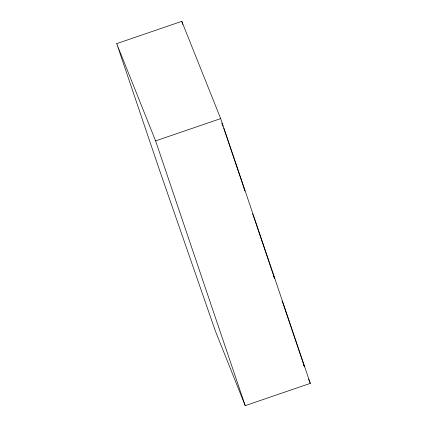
<?xml version="1.0" encoding="UTF-8"?>
<svg xmlns="http://www.w3.org/2000/svg" width="427" height="427" viewBox="0 0 427 427"><rect width="100%" height="100%" fill="white"/><g stroke="black" fill="none" stroke-linecap="round" stroke-linejoin="round"><path stroke-width="0.64" d="M116.704 43.629L181.785 21.35L220.684 118.605L310.296 383.371L245.215 405.65L215.389 331.085L159.372 169.706L116.704 43.629L155.604 140.889L245.215 405.65M155.604 140.889L220.684 118.605M221.736 123.168L222.937 126.173M244.03 188.611L244.751 190.41M252.565 213.826L253.286 215.624M273.424 275.666L274.625 278.666M281.959 300.88L283.154 303.88M303.293 363.916L304.494 366.921L283.395 304.483M308.572 379.059L310.296 383.371M223.657 127.972L244.991 191.013M253.526 216.227L274.652 278.634M181.785 21.35L182.852 24.504"/></g></svg>
